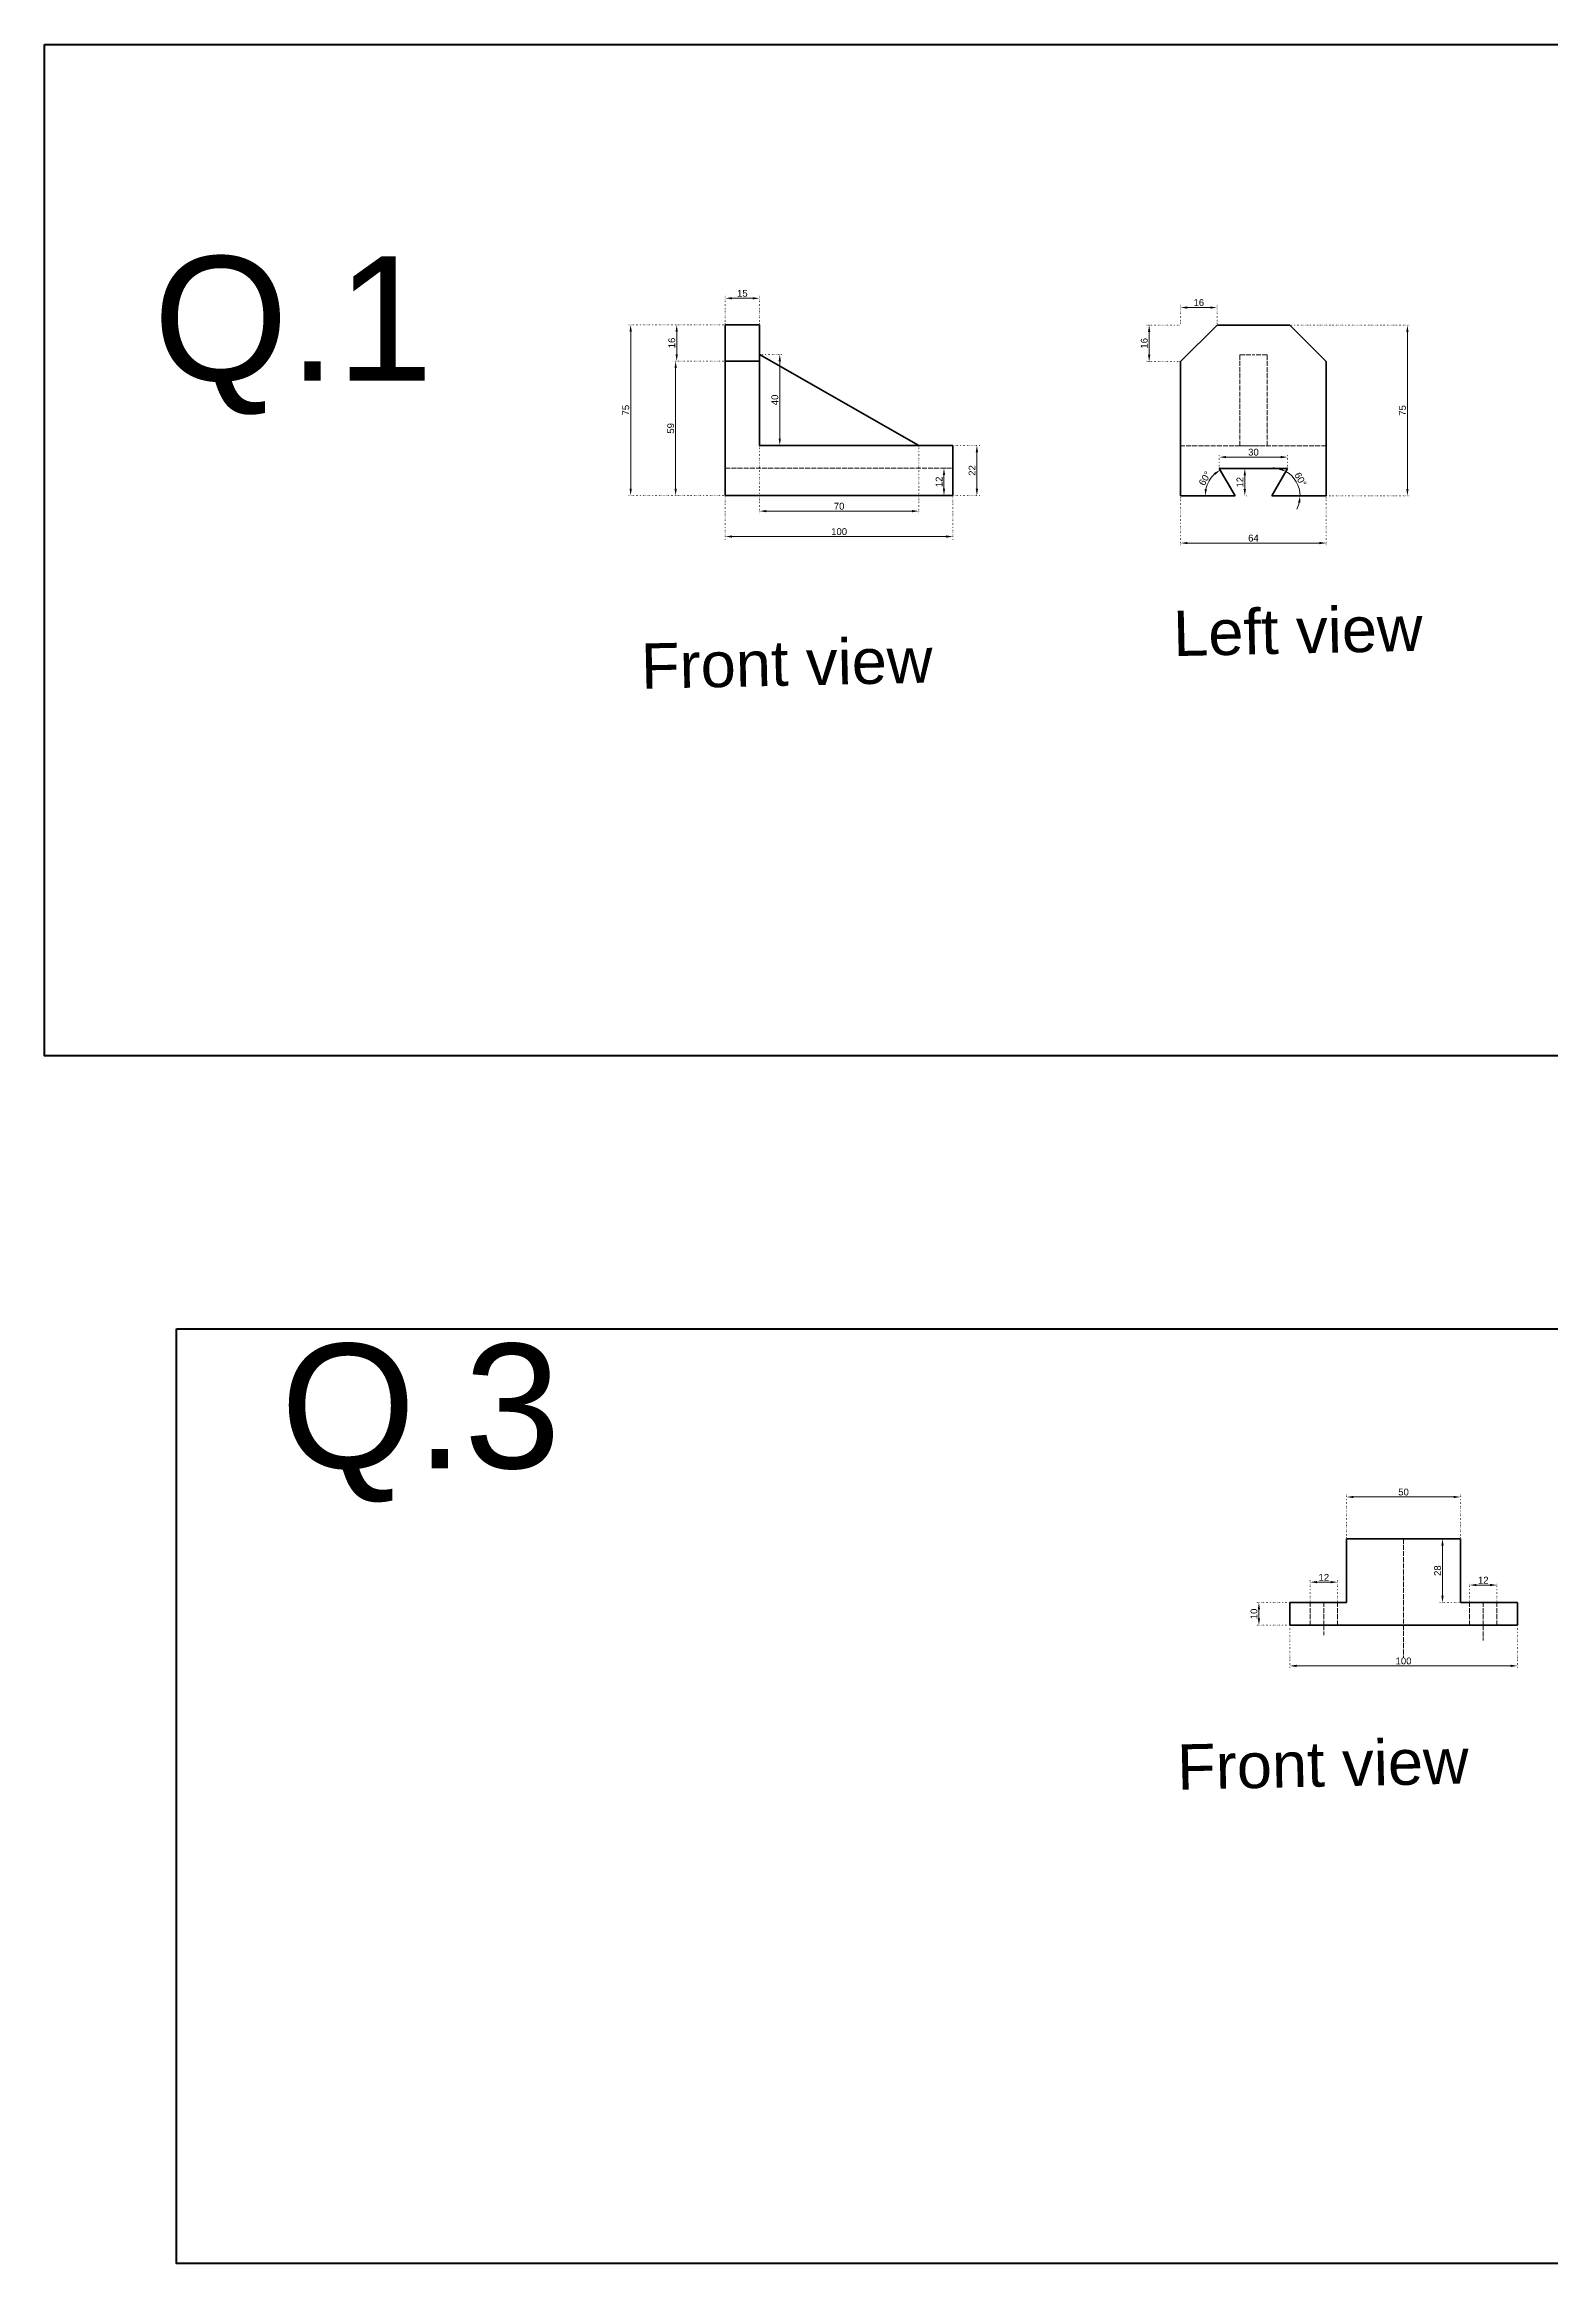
# Model space of a CAD drawing. Header units: millimetres. Extents: x 701 to 4758, y 224 to 1198.
# Drawn here: x 701 to 1362, y 224 to 1198 of the extents above; entities that cross this region are included whole.
import ezdxf

# ---------------------------------------------------------------- set-up
doc = ezdxf.new("R2010")
doc.units = ezdxf.units.MM
doc.header["$LTSCALE"] = 0.18
doc.linetypes.add('ACAD_ISO02W100', pattern=[15, 12, -3])
doc.linetypes.add('ACAD_ISO07W100', pattern=[3, 0, -3])
doc.layers.get('0').update_dxf_attribs({"lineweight": 35})
for name, color, linetype, lineweight in [('Box', 7, 'Continuous', 211), ('Hidden objects', 7, 'ACAD_ISO02W100', 15), ('Midpoint lines', 130, 'ACAD_ISO02W100', 20)]:
    doc.layers.add(name, color=color, linetype=linetype, lineweight=lineweight)
doc.styles.get("Standard").update_dxf_attribs({"font": 'arial.ttf'})
doc.dimstyles.new('ISO-25', dxfattribs={"dimtxt": 3, "dimasz": 3, "dimexe": 1.25, "dimexo": 0.625, "dimtad": 1, "dimtxsty": 'Standard', "dimcen": 2.5, "dimclrd": 3, "dimclre": 2, "dimadec": 0, "dimazin": 0, "dimtfac": 1, "dimtmove": 0, "dimatfit": 3, "dimfxl": 1, "dimlwd": 20, "dimlwe": 20, "dimarcsym": 0})

# ---------------------------------------------------------------- blocks, each defined once
blk = doc.blocks.new('*D1')
at = {"color": 2, "linetype": 'ACAD_ISO07W100', "lineweight": 20, "transparency": 16777216}
for p, q in [((999.38, 1075), (977.42, 1075)), ((999.38, 1059), (977.42, 1059))]:
    blk.add_line(p, q, dxfattribs=at)
at = {"color": 3, "linetype": 'Continuous', "lineweight": 20, "transparency": 16777216}
blk.add_line((978.67, 1072), (978.67, 1062), dxfattribs=at)
at = {"color": 3, "lineweight": 20, "transparency": 16777216}
for points in [[(978.17, 1072), (979.17, 1072), (978.67, 1075)], [(978.17, 1062), (979.17, 1062), (978.67, 1059)]]:
    blk.add_solid(points, dxfattribs=at)
at = {"layer": 'Defpoints', "color": 0, "lineweight": 20, "transparency": 16777216}
for p in [(1000, 1075), (978.67, 1059), (1000, 1059)]:
    blk.add_point(p, dxfattribs=at)
at = {"color": 0, "transparency": 16777216, "insert": (976.52, 1067), "char_height": 3, "attachment_point": 5, "rotation": 90}
blk.add_mtext('16', dxfattribs=at)
blk = doc.blocks.new('*D2')
at = {"color": 2, "linetype": 'ACAD_ISO07W100', "lineweight": 20, "transparency": 16777216}
for p, q in [((999.38, 1059), (976.96, 1059)), ((999.38, 1000), (976.96, 1000))]:
    blk.add_line(p, q, dxfattribs=at)
at = {"color": 3, "linetype": 'Continuous', "lineweight": 20, "transparency": 16777216}
blk.add_line((978.21, 1056), (978.21, 1003), dxfattribs=at)
at = {"color": 3, "lineweight": 20, "transparency": 16777216}
for points in [[(977.71, 1056), (978.71, 1056), (978.21, 1059)], [(977.71, 1003), (978.71, 1003), (978.21, 1000)]]:
    blk.add_solid(points, dxfattribs=at)
at = {"layer": 'Defpoints', "color": 0, "lineweight": 20, "transparency": 16777216}
for p in [(1000, 1059), (978.21, 1000), (1000, 1000)]:
    blk.add_point(p, dxfattribs=at)
at = {"color": 0, "transparency": 16777216, "insert": (976.05, 1029.5), "char_height": 3, "attachment_point": 5, "rotation": 90}
blk.add_mtext('59', dxfattribs=at)
blk = doc.blocks.new('*D3')
at = {"color": 2, "linetype": 'ACAD_ISO07W100', "lineweight": 20, "transparency": 16777216}
for p, q in [((999.38, 1075), (957.21, 1075)), ((999.38, 1000), (957.21, 1000))]:
    blk.add_line(p, q, dxfattribs=at)
at = {"color": 3, "linetype": 'Continuous', "lineweight": 20, "transparency": 16777216}
blk.add_line((958.46, 1072), (958.46, 1003), dxfattribs=at)
at = {"color": 3, "lineweight": 20, "transparency": 16777216}
for points in [[(957.96, 1072), (958.96, 1072), (958.46, 1075)], [(957.96, 1003), (958.96, 1003), (958.46, 1000)]]:
    blk.add_solid(points, dxfattribs=at)
at = {"layer": 'Defpoints', "color": 0, "lineweight": 20, "transparency": 16777216}
for p in [(1000, 1075), (958.46, 1000), (1000, 1000)]:
    blk.add_point(p, dxfattribs=at)
at = {"color": 0, "transparency": 16777216, "insert": (956.31, 1037.5), "char_height": 3, "attachment_point": 5, "rotation": 90}
blk.add_mtext('75', dxfattribs=at)
blk = doc.blocks.new('*D4')
at = {"color": 2, "linetype": 'ACAD_ISO07W100', "lineweight": 20, "transparency": 16777216}
for p, q in [((1000, 1075.62), (1000, 1087.87)), ((1015, 1075.62), (1015, 1087.87))]:
    blk.add_line(p, q, dxfattribs=at)
at = {"color": 3, "linetype": 'Continuous', "lineweight": 20, "transparency": 16777216}
blk.add_line((1003, 1086.62), (1012, 1086.62), dxfattribs=at)
at = {"color": 3, "lineweight": 20, "transparency": 16777216}
for points in [[(1003, 1087.12), (1003, 1086.12), (1000, 1086.62)], [(1012, 1087.12), (1012, 1086.12), (1015, 1086.62)]]:
    blk.add_solid(points, dxfattribs=at)
at = {"layer": 'Defpoints', "color": 0, "lineweight": 20, "transparency": 16777216}
for p in [(1015, 1086.62), (1000, 1075), (1015, 1075)]:
    blk.add_point(p, dxfattribs=at)
at = {"color": 0, "transparency": 16777216, "insert": (1007.5, 1088.78), "char_height": 3, "attachment_point": 5}
blk.add_mtext('15', dxfattribs=at)
blk = doc.blocks.new('*D5')
at = {"color": 2, "linetype": 'ACAD_ISO07W100', "lineweight": 20, "transparency": 16777216}
for p, q in [((1015, 1021.38), (1015, 991.9)), ((1085, 1021.38), (1085, 991.9))]:
    blk.add_line(p, q, dxfattribs=at)
at = {"color": 3, "linetype": 'Continuous', "lineweight": 20, "transparency": 16777216}
blk.add_line((1018, 993.15), (1082, 993.15), dxfattribs=at)
at = {"color": 3, "lineweight": 20, "transparency": 16777216}
for points in [[(1018, 993.65), (1018, 992.65), (1015, 993.15)], [(1082, 993.65), (1082, 992.65), (1085, 993.15)]]:
    blk.add_solid(points, dxfattribs=at)
at = {"layer": 'Defpoints', "color": 0, "lineweight": 20, "transparency": 16777216}
for p in [(1015, 1022), (1085, 1022), (1085, 993.15)]:
    blk.add_point(p, dxfattribs=at)
at = {"color": 0, "transparency": 16777216, "insert": (1050, 995.3), "char_height": 3, "attachment_point": 5}
blk.add_mtext('70', dxfattribs=at)
blk = doc.blocks.new('*D6')
at = {"color": 2, "linetype": 'ACAD_ISO07W100', "lineweight": 20, "transparency": 16777216}
for p, q in [((1000, 999.38), (1000, 980.74)), ((1100, 999.38), (1100, 980.74))]:
    blk.add_line(p, q, dxfattribs=at)
at = {"color": 3, "linetype": 'Continuous', "lineweight": 20, "transparency": 16777216}
blk.add_line((1003, 981.99), (1097, 981.99), dxfattribs=at)
at = {"color": 3, "lineweight": 20, "transparency": 16777216}
for points in [[(1003, 982.49), (1003, 981.49), (1000, 981.99)], [(1097, 982.49), (1097, 981.49), (1100, 981.99)]]:
    blk.add_solid(points, dxfattribs=at)
at = {"layer": 'Defpoints', "color": 0, "lineweight": 20, "transparency": 16777216}
for p in [(1000, 1000), (1100, 1000), (1100, 981.99)]:
    blk.add_point(p, dxfattribs=at)
at = {"color": 0, "transparency": 16777216, "insert": (1050, 984.15), "char_height": 3, "attachment_point": 5}
blk.add_mtext('100', dxfattribs=at)
blk = doc.blocks.new('*D7')
at = {"color": 2, "linetype": 'ACAD_ISO07W100', "lineweight": 20, "transparency": 16777216}
for p, q in [((1100.62, 1022), (1111.75, 1022)), ((1100.62, 1000), (1111.75, 1000))]:
    blk.add_line(p, q, dxfattribs=at)
at = {"color": 3, "linetype": 'Continuous', "lineweight": 20, "transparency": 16777216}
blk.add_line((1110.5, 1019), (1110.5, 1003), dxfattribs=at)
at = {"color": 3, "lineweight": 20, "transparency": 16777216}
for points in [[(1110, 1019), (1111, 1019), (1110.5, 1022)], [(1110, 1003), (1111, 1003), (1110.5, 1000)]]:
    blk.add_solid(points, dxfattribs=at)
at = {"layer": 'Defpoints', "color": 0, "lineweight": 20, "transparency": 16777216}
for p in [(1100, 1022), (1100, 1000), (1110.5, 1000)]:
    blk.add_point(p, dxfattribs=at)
at = {"color": 0, "transparency": 16777216, "insert": (1108.37, 1011), "char_height": 3, "attachment_point": 5, "rotation": 90}
blk.add_mtext('22', dxfattribs=at)
blk = doc.blocks.new('*D8')
at = {"color": 2, "linetype": 'ACAD_ISO07W100', "lineweight": 20, "transparency": 16777216}
for p, q in [((1248.57, 1074.85), (1300.81, 1074.85)), ((1248.57, 999.85), (1300.81, 999.85))]:
    blk.add_line(p, q, dxfattribs=at)
at = {"color": 3, "linetype": 'Continuous', "lineweight": 20, "transparency": 16777216}
blk.add_line((1299.56, 1071.85), (1299.56, 1002.85), dxfattribs=at)
at = {"color": 3, "lineweight": 20, "transparency": 16777216}
for points in [[(1299.06, 1071.85), (1300.06, 1071.85), (1299.56, 1074.85)], [(1299.06, 1002.85), (1300.06, 1002.85), (1299.56, 999.85)]]:
    blk.add_solid(points, dxfattribs=at)
at = {"layer": 'Defpoints', "color": 0, "lineweight": 20, "transparency": 16777216}
for p in [(1247.95, 1074.85), (1247.95, 999.85), (1299.56, 999.85)]:
    blk.add_point(p, dxfattribs=at)
at = {"color": 0, "transparency": 16777216, "insert": (1297.41, 1037.35), "char_height": 3, "attachment_point": 5, "rotation": 90}
blk.add_mtext('75', dxfattribs=at)
blk = doc.blocks.new('*D9')
at = {"color": 2, "linetype": 'ACAD_ISO07W100', "lineweight": 20, "transparency": 16777216}
for p, q in [((1199.95, 999.22), (1199.95, 977.88)), ((1263.95, 999.22), (1263.95, 977.88))]:
    blk.add_line(p, q, dxfattribs=at)
at = {"color": 3, "linetype": 'Continuous', "lineweight": 20, "transparency": 16777216}
blk.add_line((1202.95, 979.13), (1260.95, 979.13), dxfattribs=at)
at = {"color": 3, "lineweight": 20, "transparency": 16777216}
for points in [[(1202.95, 979.63), (1202.95, 978.63), (1199.95, 979.13)], [(1260.95, 979.63), (1260.95, 978.63), (1263.95, 979.13)]]:
    blk.add_solid(points, dxfattribs=at)
at = {"layer": 'Defpoints', "color": 0, "lineweight": 20, "transparency": 16777216}
for p in [(1199.95, 999.85), (1263.95, 999.85), (1263.95, 979.13)]:
    blk.add_point(p, dxfattribs=at)
at = {"color": 0, "transparency": 16777216, "insert": (1231.95, 981.29), "char_height": 3, "attachment_point": 5}
blk.add_mtext('64', dxfattribs=at)
blk = doc.blocks.new('*D10')
at = {"color": 3, "linetype": 'Continuous', "lineweight": 20, "transparency": 16777216}
blk.add_arc((1223.88, 999.85), 13.16, 133.09036, 166.90964, dxfattribs=at)
at = {"color": 3, "lineweight": 20, "transparency": 16777216}
for points in [[(1214.59, 1009.86), (1215.18, 1009.05), (1217.3, 1011.24)], [(1211.55, 1002.77), (1210.56, 1002.88), (1210.72, 999.85)]]:
    blk.add_solid(points, dxfattribs=at)
at = {"layer": 'Defpoints', "color": 0, "lineweight": 20, "transparency": 16777216}
for p in [(1213.79, 1008.3), (1216.95, 1011.85), (1199.95, 999.85), (1223.88, 999.85), (1223.88, 999.85)]:
    blk.add_point(p, dxfattribs=at)
at = {"color": 0, "transparency": 16777216, "insert": (1210.61, 1007.5), "char_height": 3, "attachment_point": 5, "rotation": 60}
blk.add_mtext('60°', dxfattribs=at)
blk = doc.blocks.new('*D11')
at = {"color": 3, "linetype": 'Continuous', "lineweight": 20, "transparency": 16777216}
for start, end in [(73.90675, 87.81351), (0, 60), (332.18649, 346.09325)]:
    blk.add_arc((1240.02, 999.85), 12.39, start, end, dxfattribs=at)
at = {"color": 3, "lineweight": 20, "transparency": 16777216}
for points in [[(1243.65, 1012.21), (1243.26, 1011.29), (1246.21, 1010.58)], [(1251.55, 996.93), (1252.54, 996.81), (1252.41, 999.85)]]:
    blk.add_solid(points, dxfattribs=at)
at = {"layer": 'Defpoints', "color": 0, "lineweight": 20, "transparency": 16777216}
for p in [(1246.95, 1011.85), (1251.66, 1004.08), (1240.02, 999.85), (1240.02, 999.85), (1263.95, 999.85)]:
    blk.add_point(p, dxfattribs=at)
at = {"color": 0, "transparency": 16777216, "insert": (1252.62, 1007.12), "char_height": 3, "attachment_point": 5, "rotation": 300}
blk.add_mtext('60°', dxfattribs=at)
blk = doc.blocks.new('*D12')
at = {"color": 2, "linetype": 'ACAD_ISO07W100', "lineweight": 20, "transparency": 16777216}
for p, q in [((1199.95, 1075.47), (1199.95, 1083.81)), ((1215.95, 1075.47), (1215.95, 1083.81))]:
    blk.add_line(p, q, dxfattribs=at)
at = {"color": 3, "linetype": 'Continuous', "lineweight": 20, "transparency": 16777216}
blk.add_line((1212.95, 1082.56), (1202.95, 1082.56), dxfattribs=at)
at = {"color": 3, "lineweight": 20, "transparency": 16777216}
for points in [[(1202.95, 1083.06), (1202.95, 1082.06), (1199.95, 1082.56)], [(1212.95, 1083.06), (1212.95, 1082.06), (1215.95, 1082.56)]]:
    blk.add_solid(points, dxfattribs=at)
at = {"layer": 'Defpoints', "color": 0, "lineweight": 20, "transparency": 16777216}
for p in [(1199.95, 1082.56), (1199.95, 1074.85), (1215.95, 1074.85)]:
    blk.add_point(p, dxfattribs=at)
at = {"color": 0, "transparency": 16777216, "insert": (1207.95, 1084.72), "char_height": 3, "attachment_point": 5}
blk.add_mtext('16', dxfattribs=at)
blk = doc.blocks.new('*D13')
at = {"color": 2, "linetype": 'ACAD_ISO07W100', "lineweight": 20, "transparency": 16777216}
for p, q in [((1199.32, 1074.85), (1184.9, 1074.85)), ((1199.32, 1058.85), (1184.9, 1058.85))]:
    blk.add_line(p, q, dxfattribs=at)
at = {"color": 3, "linetype": 'Continuous', "lineweight": 20, "transparency": 16777216}
blk.add_line((1186.15, 1061.85), (1186.15, 1071.85), dxfattribs=at)
at = {"color": 3, "lineweight": 20, "transparency": 16777216}
for points in [[(1185.65, 1071.85), (1186.65, 1071.85), (1186.15, 1074.85)], [(1185.65, 1061.85), (1186.65, 1061.85), (1186.15, 1058.85)]]:
    blk.add_solid(points, dxfattribs=at)
at = {"layer": 'Defpoints', "color": 0, "lineweight": 20, "transparency": 16777216}
for p in [(1186.15, 1074.85), (1199.95, 1074.85), (1199.95, 1058.85)]:
    blk.add_point(p, dxfattribs=at)
at = {"color": 0, "transparency": 16777216, "insert": (1184, 1066.85), "char_height": 3, "attachment_point": 5, "rotation": 90}
blk.add_mtext('16', dxfattribs=at)
blk = doc.blocks.new('*D35')
at = {"color": 2, "linetype": 'ACAD_ISO07W100', "lineweight": 20, "transparency": 16777216}
for p, q in [((1247.24, 513.87), (1233.1, 513.87)), ((1247.24, 503.87), (1233.1, 503.87))]:
    blk.add_line(p, q, dxfattribs=at)
at = {"color": 3, "linetype": 'Continuous', "lineweight": 20, "transparency": 16777216}
blk.add_line((1234.35, 510.87), (1234.35, 506.87), dxfattribs=at)
at = {"color": 3, "lineweight": 20, "transparency": 16777216}
for points in [[(1233.85, 510.87), (1234.85, 510.87), (1234.35, 513.87)], [(1233.85, 506.87), (1234.85, 506.87), (1234.35, 503.87)]]:
    blk.add_solid(points, dxfattribs=at)
at = {"layer": 'Defpoints', "color": 0, "lineweight": 20, "transparency": 16777216}
for p in [(1247.86, 513.87), (1234.35, 503.87), (1247.86, 503.87)]:
    blk.add_point(p, dxfattribs=at)
at = {"color": 0, "transparency": 16777216, "insert": (1232.19, 508.87), "char_height": 3, "attachment_point": 5, "rotation": 90}
blk.add_mtext('10', dxfattribs=at)
blk = doc.blocks.new('*D36')
at = {"color": 2, "linetype": 'ACAD_ISO07W100', "lineweight": 20, "transparency": 16777216}
for p, q in [((1272.86, 542.5), (1272.86, 561.47)), ((1322.86, 542.5), (1322.86, 561.47))]:
    blk.add_line(p, q, dxfattribs=at)
at = {"color": 3, "linetype": 'Continuous', "lineweight": 20, "transparency": 16777216}
blk.add_line((1275.86, 560.22), (1319.86, 560.22), dxfattribs=at)
at = {"color": 3, "lineweight": 20, "transparency": 16777216}
for points in [[(1275.86, 560.72), (1275.86, 559.72), (1272.86, 560.22)], [(1319.86, 560.72), (1319.86, 559.72), (1322.86, 560.22)]]:
    blk.add_solid(points, dxfattribs=at)
at = {"layer": 'Defpoints', "color": 0, "lineweight": 20, "transparency": 16777216}
for p in [(1322.86, 560.22), (1272.86, 541.87), (1322.86, 541.87)]:
    blk.add_point(p, dxfattribs=at)
at = {"color": 0, "transparency": 16777216, "insert": (1297.86, 562.38), "char_height": 3, "attachment_point": 5}
blk.add_mtext('50', dxfattribs=at)
blk = doc.blocks.new('*D37')
at = {"color": 2, "linetype": 'ACAD_ISO07W100', "lineweight": 20, "transparency": 16777216}
for p, q in [((1247.86, 503.25), (1247.86, 484.81)), ((1347.86, 503.25), (1347.86, 484.81))]:
    blk.add_line(p, q, dxfattribs=at)
at = {"color": 3, "linetype": 'Continuous', "lineweight": 20, "transparency": 16777216}
blk.add_line((1250.86, 486.06), (1344.86, 486.06), dxfattribs=at)
at = {"color": 3, "lineweight": 20, "transparency": 16777216}
for points in [[(1250.86, 486.56), (1250.86, 485.56), (1247.86, 486.06)], [(1344.86, 486.56), (1344.86, 485.56), (1347.86, 486.06)]]:
    blk.add_solid(points, dxfattribs=at)
at = {"layer": 'Defpoints', "color": 0, "lineweight": 20, "transparency": 16777216}
for p in [(1247.86, 503.87), (1347.86, 503.87), (1347.86, 486.06)]:
    blk.add_point(p, dxfattribs=at)
at = {"color": 0, "transparency": 16777216, "insert": (1297.86, 488.22), "char_height": 3, "attachment_point": 5}
blk.add_mtext('100', dxfattribs=at)
blk = doc.blocks.new('*D38')
at = {"color": 2, "linetype": 'ACAD_ISO07W100', "lineweight": 20, "transparency": 16777216}
for p, q in [((1322.24, 541.87), (1313.72, 541.87)), ((1322.24, 513.87), (1313.72, 513.87))]:
    blk.add_line(p, q, dxfattribs=at)
at = {"color": 3, "linetype": 'Continuous', "lineweight": 20, "transparency": 16777216}
blk.add_line((1314.97, 538.87), (1314.97, 516.87), dxfattribs=at)
at = {"color": 3, "lineweight": 20, "transparency": 16777216}
for points in [[(1314.47, 538.87), (1315.47, 538.87), (1314.97, 541.87)], [(1314.47, 516.87), (1315.47, 516.87), (1314.97, 513.87)]]:
    blk.add_solid(points, dxfattribs=at)
at = {"layer": 'Defpoints', "color": 0, "lineweight": 20, "transparency": 16777216}
for p in [(1322.86, 541.87), (1314.97, 513.87), (1322.86, 513.87)]:
    blk.add_point(p, dxfattribs=at)
at = {"color": 0, "transparency": 16777216, "insert": (1312.81, 527.87), "char_height": 3, "attachment_point": 5, "rotation": 90}
blk.add_mtext('28', dxfattribs=at)
blk = doc.blocks.new('*D56')
at = {"color": 2, "linetype": 'ACAD_ISO07W100', "lineweight": 20, "transparency": 16777216}
for p, q in [((1326.86, 514.5), (1326.86, 522.8)), ((1338.86, 514.5), (1338.86, 522.8))]:
    blk.add_line(p, q, dxfattribs=at)
at = {"color": 3, "linetype": 'Continuous', "lineweight": 20, "transparency": 16777216}
blk.add_line((1329.86, 521.55), (1335.86, 521.55), dxfattribs=at)
at = {"color": 3, "lineweight": 20, "transparency": 16777216}
for points in [[(1329.86, 522.05), (1329.86, 521.05), (1326.86, 521.55)], [(1335.86, 522.05), (1335.86, 521.05), (1338.86, 521.55)]]:
    blk.add_solid(points, dxfattribs=at)
at = {"layer": 'Defpoints', "color": 0, "lineweight": 20, "transparency": 16777216}
for p in [(1338.86, 521.55), (1326.86, 513.87), (1338.86, 513.87)]:
    blk.add_point(p, dxfattribs=at)
at = {"color": 0, "transparency": 16777216, "insert": (1332.86, 523.68), "char_height": 3, "attachment_point": 5}
blk.add_mtext('12', dxfattribs=at)
blk = doc.blocks.new('*D57')
at = {"color": 2, "linetype": 'ACAD_ISO07W100', "lineweight": 20, "transparency": 16777216}
for p, q in [((1256.86, 514.5), (1256.86, 524.07)), ((1268.86, 514.5), (1268.86, 524.07))]:
    blk.add_line(p, q, dxfattribs=at)
at = {"color": 3, "linetype": 'Continuous', "lineweight": 20, "transparency": 16777216}
blk.add_line((1259.86, 522.82), (1265.86, 522.82), dxfattribs=at)
at = {"color": 3, "lineweight": 20, "transparency": 16777216}
for points in [[(1259.86, 523.32), (1259.86, 522.32), (1256.86, 522.82)], [(1265.86, 523.32), (1265.86, 522.32), (1268.86, 522.82)]]:
    blk.add_solid(points, dxfattribs=at)
at = {"layer": 'Defpoints', "color": 0, "lineweight": 20, "transparency": 16777216}
for p in [(1268.86, 522.82), (1256.86, 513.87), (1268.86, 513.87)]:
    blk.add_point(p, dxfattribs=at)
at = {"color": 0, "transparency": 16777216, "insert": (1262.86, 524.95), "char_height": 3, "attachment_point": 5}
blk.add_mtext('12', dxfattribs=at)
blk = doc.blocks.new('*D77')
at = {"layer": 'Box', "color": 2, "linetype": 'ACAD_ISO07W100', "lineweight": 20, "transparency": 16777216}
for p, q in [((1015.62, 1062), (1025.19, 1062)), ((1015.62, 1022), (1025.19, 1022))]:
    blk.add_line(p, q, dxfattribs=at)
at = {"layer": 'Box', "color": 3, "linetype": 'Continuous', "lineweight": 20, "transparency": 16777216}
blk.add_line((1023.94, 1059), (1023.94, 1025), dxfattribs=at)
at = {"layer": 'Box', "color": 3, "lineweight": 20, "transparency": 16777216}
for points in [[(1023.44, 1059), (1024.44, 1059), (1023.94, 1062)], [(1023.44, 1025), (1024.44, 1025), (1023.94, 1022)]]:
    blk.add_solid(points, dxfattribs=at)
at = {"layer": 'Defpoints', "color": 0, "lineweight": 20, "transparency": 16777216}
for p in [(1015, 1062), (1015, 1022), (1023.94, 1022)]:
    blk.add_point(p, dxfattribs=at)
at = {"layer": 'Box', "color": 0, "lineweight": 50, "transparency": 16777216, "insert": (1021.78, 1042), "char_height": 3, "attachment_point": 5, "rotation": 90}
blk.add_mtext('40', dxfattribs=at)
blk = doc.blocks.new('*D78')
at = {"layer": 'Box', "color": 2, "linetype": 'ACAD_ISO07W100', "lineweight": 20, "transparency": 16777216}
for p, q in [((1216.95, 1012.47), (1216.95, 1018.12)), ((1246.95, 1012.47), (1246.95, 1018.12))]:
    blk.add_line(p, q, dxfattribs=at)
at = {"layer": 'Box', "color": 3, "linetype": 'Continuous', "lineweight": 20, "transparency": 16777216}
blk.add_line((1219.95, 1016.87), (1243.95, 1016.87), dxfattribs=at)
at = {"layer": 'Box', "color": 3, "lineweight": 20, "transparency": 16777216}
for points in [[(1219.95, 1017.37), (1219.95, 1016.37), (1216.95, 1016.87)], [(1243.95, 1017.37), (1243.95, 1016.37), (1246.95, 1016.87)]]:
    blk.add_solid(points, dxfattribs=at)
at = {"layer": 'Defpoints', "color": 0, "lineweight": 20, "transparency": 16777216}
for p in [(1246.95, 1016.87), (1216.95, 1011.85), (1246.95, 1011.85)]:
    blk.add_point(p, dxfattribs=at)
at = {"layer": 'Box', "color": 0, "lineweight": 50, "transparency": 16777216, "insert": (1231.95, 1019.03), "char_height": 3, "attachment_point": 5}
blk.add_mtext('30', dxfattribs=at)
blk = doc.blocks.new('*D102')
at = {"color": 2, "linetype": 'ACAD_ISO07W100', "lineweight": 20, "transparency": 16777216}
for p, q in [((1227.84, 1011.85), (1226.9, 1011.85)), ((1228.77, 999.85), (1229.4, 999.85))]:
    blk.add_line(p, q, dxfattribs=at)
at = {"color": 3, "linetype": 'Continuous', "lineweight": 20, "transparency": 16777216}
blk.add_line((1228.15, 1008.85), (1228.15, 1002.85), dxfattribs=at)
at = {"color": 3, "lineweight": 20, "transparency": 16777216}
for points in [[(1227.65, 1008.85), (1228.65, 1008.85), (1228.15, 1011.85)], [(1227.65, 1002.85), (1228.65, 1002.85), (1228.15, 999.85)]]:
    blk.add_solid(points, dxfattribs=at)
at = {"layer": 'Defpoints', "color": 0, "lineweight": 20, "transparency": 16777216}
for p in [(1228.47, 1011.85), (1228.15, 999.85), (1228.15, 999.85)]:
    blk.add_point(p, dxfattribs=at)
at = {"color": 0, "lineweight": 20, "transparency": 16777216, "insert": (1226.02, 1005.85), "char_height": 3, "attachment_point": 5, "rotation": 90}
blk.add_mtext('12', dxfattribs=at)
blk = doc.blocks.new('*D109')
at = {"color": 2, "linetype": 'ACAD_ISO07W100', "lineweight": 20, "transparency": 16777216}
for p, q in [((1415, 1026.62), (1415, 1030.25)), ((1485, 1026.62), (1485, 1030.25)), ((1099.38, 1012), (1094.79, 1012)), ((1099.38, 1000), (1094.79, 1000))]:
    blk.add_line(p, q, dxfattribs=at)
at = {"color": 3, "linetype": 'Continuous', "lineweight": 20, "transparency": 16777216}
for p, q in [((1418, 1029), (1482, 1029)), ((1096.04, 1009), (1096.04, 1003))]:
    blk.add_line(p, q, dxfattribs=at)
at = {"color": 3, "lineweight": 20, "transparency": 16777216}
for points in [[(1418, 1029.5), (1418, 1028.5), (1415, 1029)], [(1482, 1029.5), (1482, 1028.5), (1485, 1029)], [(1095.54, 1009), (1096.54, 1009), (1096.04, 1012)], [(1095.54, 1003), (1096.54, 1003), (1096.04, 1000)]]:
    blk.add_solid(points, dxfattribs=at)
at = {"layer": 'Defpoints', "color": 0, "lineweight": 20, "transparency": 16777216}
for p in [(1415, 1026), (1485, 1029), (1485, 1026), (1100, 1012), (1096.04, 1000), (1100, 1000)]:
    blk.add_point(p, dxfattribs=at)
at = {"color": 0, "lineweight": 20, "transparency": 16777216, "insert": (1450, 1031.16), "char_height": 3, "attachment_point": 5}
blk.add_mtext('70', dxfattribs=at)
at = {"color": 0, "lineweight": 20, "transparency": 16777216, "insert": (1093.91, 1006), "char_height": 3, "attachment_point": 5, "rotation": 90}
blk.add_mtext('12', dxfattribs=at)

msp = doc.modelspace()

# ---------------------------------------------------------------- linework, layer by layer
at = {"lineweight": 35}
for p, q in [((1000, 1059), (1000, 1075)), ((1000, 1000), (1000, 1059))]:
    msp.add_line(p, q, dxfattribs=at)
for p, q in [((1000, 1075), (1015, 1075)), ((1015, 1075), (1015, 1059)), ((1199.947, 1058.846), (1215.947, 1074.846)), ((1215.947, 1074.846), (1247.947, 1074.846)), ((1247.947, 1074.846), (1263.947, 1058.846)), ((1000, 1059), (1015, 1059)), ((1015, 1062), (1085, 1022)), ((1015, 1059), (1015, 1022)), ((1199.947, 999.846), (1199.947, 1058.846)), ((1263.947, 1058.846), (1263.947, 999.846)), ((1100, 1022), (1015, 1022)), ((1100, 1000), (1100, 1022)), ((1246.947, 1011.846), (1216.947, 1011.846)), ((1223.875, 999.846), (1216.947, 1011.846)), ((1240.019, 999.846), (1246.947, 1011.846)), ((1000, 1000), (1100, 1000)), ((1223.875, 999.846), (1199.947, 999.846)), ((1263.947, 999.846), (1240.019, 999.846)), ((1322.864, 541.874), (1272.864, 541.874)), ((1272.864, 541.874), (1272.864, 513.874)), ((1322.864, 513.874), (1322.864, 541.874)), ((1272.864, 513.874), (1247.864, 513.874)), ((1247.864, 513.874), (1247.864, 503.874)), ((1347.864, 513.874), (1322.864, 513.874)), ((1347.864, 503.874), (1347.864, 513.874)), ((1247.864, 503.874), (1347.864, 503.874))]:
    msp.add_line(p, q)
at = {"lineweight": 50}
msp.add_lwpolyline([(700.991, 1198.122), (1986.012, 1198.122), (1986.012, 753.948), (700.991, 753.948)], close=True, dxfattribs=at)
msp.add_lwpolyline([(1015, 1062), (1015, 1022), (1085, 1022)])
at = {"layer": 'Box', "lineweight": 50}
msp.add_lwpolyline([(759.046, 634.002), (2166.112, 634.002), (2166.112, 223.562), (759.046, 223.562)], close=True, dxfattribs=at)
at = {"layer": 'Hidden objects'}
for p, q in [((1263.947, 1021.846), (1199.947, 1021.846)), ((1000, 1012), (1100, 1012)), ((1247.864, 503.874), (1247.864, 513.874)), ((1347.864, 503.874), (1347.864, 513.874))]:
    msp.add_line(p, q, dxfattribs=at)
at = {"layer": 'Hidden objects', "lineweight": 20}
for p, q in [((1256.864, 503.874), (1256.864, 513.874)), ((1268.864, 503.874), (1268.864, 513.874)), ((1326.864, 503.874), (1326.864, 513.874)), ((1338.864, 503.874), (1338.864, 513.874))]:
    msp.add_line(p, q, dxfattribs=at)
at = {"layer": 'Hidden objects'}
for points in [[(1231.947, 1021.846), (1225.947, 1021.846), (1225.947, 1061.846), (1231.947, 1061.846)], [(1231.947, 1021.846), (1237.947, 1021.846), (1237.947, 1061.846), (1231.947, 1061.846)]]:
    msp.add_lwpolyline(points, dxfattribs=at)
at = {"layer": 'Midpoint lines'}
for p, q in [((1297.864, 541.874), (1297.864, 489.735)), ((1262.864, 503.874), (1262.864, 513.874)), ((1332.864, 503.874), (1332.864, 513.874)), ((1262.864, 503.874), (1262.864, 499.524)), ((1332.864, 503.874), (1332.864, 497.225))]:
    msp.add_line(p, q, dxfattribs=at)

# ---------------------------------------------------------------- texts
at = {"layer": 'Box', "lineweight": 50}
for s, p in [('Q.1', (748.761, 1050.459)), ('Q.3', (804.714, 572.858))]:
    msp.add_text(s, height=54.6257, dxfattribs=at).set_placement(p)
for s, p in [('Left view', (1196.875, 929.472)), ('Front view', (963.181, 915.122)), ('Front view', (1198.621, 431.658))]:
    msp.add_text(s, height=19.8761, rotation=1.237377, dxfattribs=at).set_placement(p)

# ---------------------------------------------------------------- dimensions: what is measured, and where the dimension line sits
for base, p1, p2, picture, middle in [((1015, 1086.624), (1000, 1075), (1015, 1075), '*D4', (1007.5, 1088.78)), ((1199.947, 1082.559), (1215.947, 1074.846), (1199.947, 1074.846), '*D12', (1207.947, 1084.716)), ((1085, 993.148), (1015, 1022), (1085, 1022), '*D5', (1050, 995.304)), ((1100, 981.992), (1000, 1000), (1100, 1000), '*D6', (1050, 984.149)), ((1263.947, 979.131), (1199.947, 999.846), (1263.947, 999.846), '*D9', (1231.947, 981.287)), ((1322.864, 560.22), (1272.864, 541.874), (1322.864, 541.874), '*D36', (1297.864, 562.377)), ((1268.864, 522.819), (1256.864, 513.874), (1268.864, 513.874), '*D57', (1262.864, 524.95)), ((1338.864, 521.545), (1326.864, 513.874), (1338.864, 513.874), '*D56', (1332.864, 523.676)), ((1347.864, 486.064), (1247.864, 503.874), (1347.864, 503.874), '*D37', (1297.864, 488.221))]:
    dim = msp.add_linear_dim(base=base, p1=p1, p2=p2, dimstyle='ISO-25')
    dim.commit()
    dim.dimension.update_dxf_attribs({"geometry": picture, "text_midpoint": middle})
for base, p1, p2, picture, middle in [((958.462, 1000), (1000, 1075), (1000, 1000), '*D3', (956.312, 1037.5)), ((978.673, 1059), (1000, 1075), (1000, 1059), '*D1', (976.516, 1067)), ((1186.153, 1074.846), (1199.947, 1058.846), (1199.947, 1074.846), '*D13', (1183.996, 1066.846)), ((1299.56, 999.846), (1247.947, 1074.846), (1247.947, 999.846), '*D8', (1297.41, 1037.346)), ((978.205, 1000), (1000, 1059), (1000, 1000), '*D2', (976.048, 1029.5)), ((1110.499, 1000), (1100, 1022), (1100, 1000), '*D7', (1108.368, 1011)), ((1314.969, 513.874), (1322.864, 541.874), (1322.864, 513.874), '*D38', (1312.813, 527.874)), ((1234.349, 503.874), (1247.864, 513.874), (1247.864, 503.874), '*D35', (1232.193, 508.874))]:
    dim = msp.add_linear_dim(base=base, p1=p1, p2=p2, angle=90, dimstyle='ISO-25')
    dim.commit()
    dim.dimension.update_dxf_attribs({"geometry": picture, "text_midpoint": middle})
at = {"lineweight": 20}
dim = msp.add_linear_dim(base=(1485, 1029), p1=(1415, 1026), p2=(1485, 1026), dimstyle='ISO-25', dxfattribs=at)
dim.commit()
dim.dimension.update_dxf_attribs({"geometry": '*D109', "text_midpoint": (1450, 1031.157)})
for base, p1, p2, picture, middle in [((1096.038, 1000), (1100, 1012), (1100, 1000), '*D109', (1093.907, 1006)), ((1228.148, 999.846), (1228.468, 1011.846), (1228.148, 999.846), '*D102', (1226.017, 1005.846))]:
    dim = msp.add_linear_dim(base=base, p1=p1, p2=p2, angle=90, dimstyle='ISO-25', dxfattribs=at)
    dim.commit()
    dim.dimension.update_dxf_attribs({"geometry": picture, "text_midpoint": middle})
for base, line1, line2, picture, middle in [((1213.795, 1008.304), ((1223.875, 999.846), (1199.947, 999.846)), ((1223.875, 999.846), (1216.947, 1011.846)), '*D10', (1210.611, 1007.504)), ((1251.662, 1004.083), ((1263.947, 999.846), (1240.019, 999.846)), ((1240.019, 999.846), (1246.947, 1011.846)), '*D11', (1252.617, 1007.119))]:
    dim = msp.add_angular_dim_2l(base=base, line1=line1, line2=line2, dimstyle='ISO-25')
    dim.commit()
    dim.dimension.update_dxf_attribs({"geometry": picture, "text_midpoint": middle})
at = {"layer": 'Box', "lineweight": 50}
dim = msp.add_linear_dim(base=(1023.937, 1022), p1=(1015, 1062), p2=(1015, 1022), angle=90, dimstyle='ISO-25', dxfattribs=at)
dim.commit()
dim.dimension.update_dxf_attribs({"geometry": '*D77', "text_midpoint": (1021.78, 1042)})
dim = msp.add_linear_dim(base=(1246.947, 1016.868), p1=(1216.947, 1011.846), p2=(1246.947, 1011.846), dimstyle='ISO-25', dxfattribs=at)
dim.commit()
dim.dimension.update_dxf_attribs({"geometry": '*D78', "text_midpoint": (1231.947, 1019.026)})

doc.saveas('drawing.dxf')
